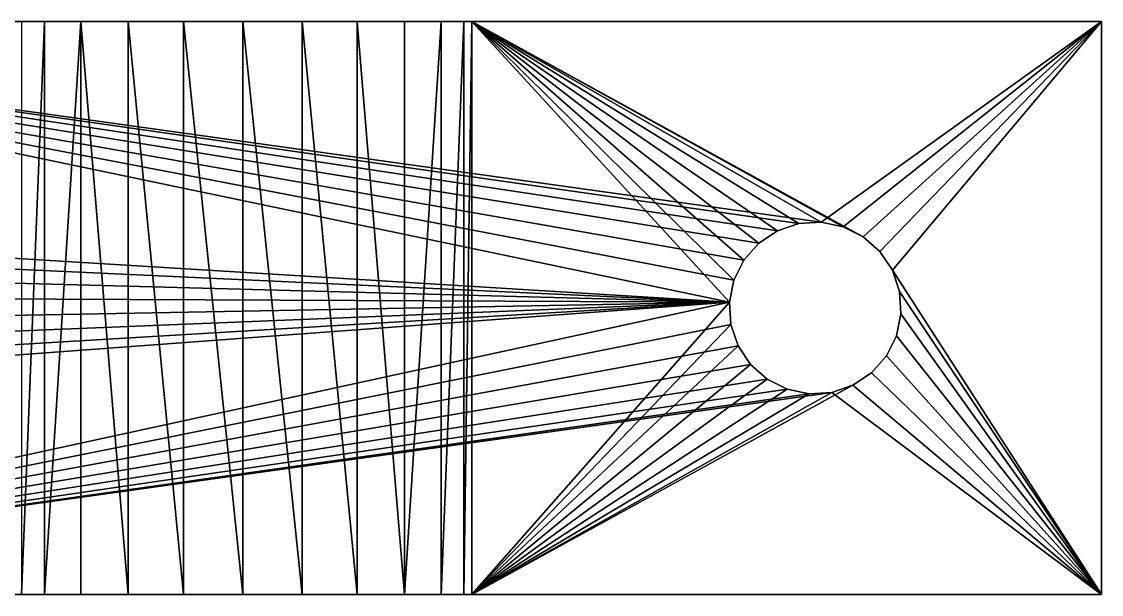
# Model space of a CAD drawing. Header units: metres. Extents: x 0 to 683, y 0 to 667.
# Drawn here: x 191.14 to 210, y 388.77 to 398.77 of the extents above; entities that cross this region are included whole.
import ezdxf

# ---------------------------------------------------------------- set-up
doc = ezdxf.new("R2010")
doc.units = ezdxf.units.M

msp = doc.modelspace()

# ---------------------------------------------------------------- meshes
at = {"layer": 'X Support bottom'}
mesh = msp.add_polyface(dxfattribs=at)
corners = [(180, 398.769, 0), (210, 398.769, -10), (180, 398.769, -10), (193.965, 398.769, -3.864), (195, 398.769, -4), (193, 398.769, -3.464), (192.172, 398.769, -2.828), (191.536, 398.769, -2), (191.136, 398.769, -1.035), (191, 398.769, 0), (196.035, 398.769, -3.864), (210, 398.769, 0), (197, 398.769, -3.464), (197.828, 398.769, -2.828), (198.464, 398.769, -2), (198.864, 398.769, -1.035), (199, 398.769, 0)]
mesh.append_faces([[corners[k] for k in face] for face in [(0, 1, 2), (8, 0, 9), (11, 15, 16)]], dxfattribs={"vtx0": -1})
mesh.append_faces([[corners[k] for k in face] for face in [(3, 0, 5), (5, 0, 6), (6, 0, 7), (7, 0, 8), (1, 10, 11), (10, 1, 4)]], dxfattribs={"vtx0": -1, "vtx1": -1})
mesh.append_faces([[corners[k] for k in face] for face in [(1, 0, 3)]], dxfattribs={"vtx0": -1, "vtx1": -1, "vtx2": -1})
mesh.append_faces([[corners[k] for k in face] for face in [(1, 3, 4), (11, 10, 12), (11, 12, 13), (11, 13, 14), (11, 14, 15)]], dxfattribs={"vtx0": -1, "vtx2": -1})
mesh = msp.add_polyface(dxfattribs=at)
corners = [(210, 388.769, -10), (206.419, 393.282, -10), (206.496, 393.665, -10), (206.244, 392.931, -10), (205.985, 392.637, -10), (205.659, 392.421, -10), (205.288, 392.296, -10), (180, 388.769, -10), (204.897, 392.272, -10), (204.513, 392.35, -10), (204.162, 392.524, -10), (203.869, 392.783, -10), (203.652, 393.11, -10), (203.528, 393.481, -10), (203.504, 393.872, -10), (185.899, 392.568, -10), (186.179, 392.842, -10), (186.379, 393.179, -10), (186.485, 393.556, -10), (186.489, 393.947, -10), (185.558, 392.376, -10), (185.179, 392.279, -10), (184.787, 392.284, -10), (184.41, 392.389, -10), (184.073, 392.589, -10), (183.8, 392.869, -10), (183.608, 393.21, -10), (183.511, 393.59, -10), (210, 398.769, -10), (205.103, 395.265, -10), (180, 398.769, -10), (205.487, 395.187, -10), (205.838, 395.013, -10), (206.131, 394.754, -10), (206.348, 394.427, -10), (206.472, 394.056, -10), (204.712, 395.241, -10), (204.341, 395.116, -10), (204.015, 394.9, -10), (203.756, 394.606, -10), (203.581, 394.255, -10), (185.927, 394.948, -10), (186.2, 394.668, -10), (186.392, 394.327, -10), (185.59, 395.148, -10), (185.213, 395.253, -10), (184.821, 395.258, -10), (184.442, 395.161, -10), (184.101, 394.969, -10), (183.821, 394.695, -10), (183.621, 394.358, -10), (183.515, 393.981, -10)]
mesh.append_faces([[corners[k] for k in face] for face in [(1, 0, 3), (3, 0, 4), (4, 0, 5), (5, 0, 6), (6, 7, 8), (8, 7, 9), (9, 7, 10), (10, 7, 11), (11, 7, 12), (12, 7, 13), (13, 7, 14), (15, 7, 20), (20, 7, 21), (21, 7, 22), (22, 7, 23), (23, 7, 24), (24, 7, 25), (25, 7, 26), (26, 7, 27), (28, 29, 30), (29, 28, 31), (31, 28, 32), (32, 28, 33), (33, 28, 34), (34, 0, 35), (35, 0, 2), (41, 14, 42), (42, 14, 43), (43, 14, 19), (30, 27, 7)]], dxfattribs={"vtx0": -1, "vtx1": -1})
mesh.append_faces([[corners[k] for k in face] for face in [(14, 7, 15), (30, 14, 41)]], dxfattribs={"vtx0": -1, "vtx1": -1, "vtx2": -1})
mesh.append_faces([[corners[k] for k in face] for face in [(0, 1, 2), (6, 0, 7), (14, 15, 16), (14, 16, 17), (14, 17, 18), (14, 18, 19), (34, 28, 0), (30, 29, 36), (30, 36, 37), (30, 37, 38), (30, 38, 39), (30, 39, 40), (30, 40, 14), (30, 41, 44), (30, 44, 45), (30, 45, 46), (30, 46, 47), (30, 47, 48), (30, 48, 49), (30, 49, 50), (30, 50, 51), (30, 51, 27)]], dxfattribs={"vtx0": -1, "vtx2": -1})
mesh = msp.add_polyface(dxfattribs=at)
corners = [(191.136, 388.769, -1.035), (191.536, 398.769, -2), (191.136, 398.769, -1.035), (191.536, 388.769, -2)]
mesh.append_faces([[corners[k] for k in face] for face in [(0, 1, 2), (1, 0, 3)]], dxfattribs={"vtx0": -1})
mesh = msp.add_polyface(dxfattribs=at)
corners = [(191.536, 388.769, -2), (192.172, 398.769, -2.828), (191.536, 398.769, -2), (192.172, 388.769, -2.828)]
mesh.append_faces([[corners[k] for k in face] for face in [(0, 1, 2), (1, 0, 3)]], dxfattribs={"vtx0": -1})
mesh = msp.add_polyface(dxfattribs=at)
corners = [(192.172, 398.769, -2.828), (193, 388.769, -3.464), (193, 398.769, -3.464), (192.172, 388.769, -2.828)]
mesh.append_faces([[corners[k] for k in face] for face in [(0, 1, 2), (1, 0, 3)]], dxfattribs={"vtx0": -1})
mesh = msp.add_polyface(dxfattribs=at)
corners = [(193, 398.769, -3.464), (193.965, 388.769, -3.864), (193.965, 398.769, -3.864), (193, 388.769, -3.464)]
mesh.append_faces([[corners[k] for k in face] for face in [(0, 1, 2), (1, 0, 3)]], dxfattribs={"vtx0": -1})
mesh = msp.add_polyface(dxfattribs=at)
corners = [(193.965, 398.769, -3.864), (195, 388.769, -4), (195, 398.769, -4), (193.965, 388.769, -3.864)]
mesh.append_faces([[corners[k] for k in face] for face in [(0, 1, 2), (1, 0, 3)]], dxfattribs={"vtx0": -1})
mesh = msp.add_polyface(dxfattribs=at)
corners = [(195, 398.769, -4), (196.035, 388.769, -3.864), (196.035, 398.769, -3.864), (195, 388.769, -4)]
mesh.append_faces([[corners[k] for k in face] for face in [(0, 1, 2), (1, 0, 3)]], dxfattribs={"vtx0": -1})
mesh = msp.add_polyface(dxfattribs=at)
corners = [(196.035, 398.769, -3.864), (197, 388.769, -3.464), (197, 398.769, -3.464), (196.035, 388.769, -3.864)]
mesh.append_faces([[corners[k] for k in face] for face in [(0, 1, 2), (1, 0, 3)]], dxfattribs={"vtx0": -1})
mesh = msp.add_polyface(dxfattribs=at)
corners = [(197, 398.769, -3.464), (197.828, 388.769, -2.828), (197.828, 398.769, -2.828), (197, 388.769, -3.464)]
mesh.append_faces([[corners[k] for k in face] for face in [(0, 1, 2), (1, 0, 3)]], dxfattribs={"vtx0": -1})
mesh = msp.add_polyface(dxfattribs=at)
corners = [(197.828, 388.769, -2.828), (198.464, 398.769, -2), (197.828, 398.769, -2.828), (198.464, 388.769, -2)]
mesh.append_faces([[corners[k] for k in face] for face in [(0, 1, 2), (1, 0, 3)]], dxfattribs={"vtx0": -1})
mesh = msp.add_polyface(dxfattribs=at)
corners = [(198.464, 388.769, -2), (198.864, 398.769, -1.035), (198.464, 398.769, -2), (198.864, 388.769, -1.035)]
mesh.append_faces([[corners[k] for k in face] for face in [(0, 1, 2), (1, 0, 3)]], dxfattribs={"vtx0": -1})
mesh = msp.add_polyface(dxfattribs=at)
corners = [(198.864, 388.769, -1.035), (199, 398.769, 0), (198.864, 398.769, -1.035), (199, 388.769, 0)]
mesh.append_faces([[corners[k] for k in face] for face in [(0, 1, 2), (1, 0, 3)]], dxfattribs={"vtx0": -1})
mesh = msp.add_polyface(dxfattribs=at)
corners = [(210, 398.769, 0), (206.348, 394.427, 0), (210, 388.769, 0), (206.131, 394.754, 0), (205.838, 395.013, 0), (199, 398.769, 0), (206.472, 394.056, 0), (206.496, 393.665, 0), (205.487, 395.187, 0), (205.103, 395.265, 0), (204.712, 395.241, 0), (204.341, 395.116, 0), (204.015, 394.9, 0), (203.756, 394.606, 0), (203.581, 394.255, 0), (203.504, 393.872, 0), (205.659, 392.421, 0), (199, 388.769, 0), (205.985, 392.637, 0), (206.244, 392.931, 0), (206.419, 393.282, 0), (205.288, 392.296, 0), (204.897, 392.272, 0), (204.513, 392.35, 0), (204.162, 392.524, 0), (203.869, 392.783, 0), (203.652, 393.11, 0), (203.528, 393.481, 0)]
mesh.append_faces([[corners[k] for k in face] for face in [(0, 1, 2), (1, 0, 3), (3, 0, 4), (4, 5, 8), (8, 5, 9), (9, 5, 10), (10, 5, 11), (11, 5, 12), (12, 5, 13), (13, 5, 14), (14, 5, 15), (2, 16, 17), (16, 2, 18), (18, 2, 19), (19, 2, 20), (20, 2, 7), (17, 15, 5)]], dxfattribs={"vtx0": -1, "vtx1": -1})
mesh.append_faces([[corners[k] for k in face] for face in [(4, 0, 5), (2, 1, 6), (2, 6, 7), (17, 16, 21), (17, 21, 22), (17, 22, 23), (17, 23, 24), (17, 24, 25), (17, 25, 26), (17, 26, 27), (17, 27, 15)]], dxfattribs={"vtx0": -1, "vtx2": -1})
mesh = msp.add_polyface(dxfattribs=at)
corners = [(210, 388.769, 0), (210, 398.769, -10), (210, 398.769, 0), (210, 388.769, -10)]
mesh.append_faces([[corners[k] for k in face] for face in [(0, 1, 2), (1, 0, 3)]], dxfattribs={"vtx0": -1})
mesh = msp.add_polyface(dxfattribs=at)
corners = [(204.712, 395.241, 0), (204.341, 395.116, -10), (204.712, 395.241, -10), (204.341, 395.116, 0)]
mesh.append_faces([[corners[k] for k in face] for face in [(0, 1, 2), (1, 0, 3)]], dxfattribs={"vtx0": -1})
mesh = msp.add_polyface(dxfattribs=at)
corners = [(205.103, 395.265, 0), (204.712, 395.241, -10), (205.103, 395.265, -10), (204.712, 395.241, 0)]
mesh.append_faces([[corners[k] for k in face] for face in [(0, 1, 2), (1, 0, 3)]], dxfattribs={"vtx0": -1})
mesh = msp.add_polyface(dxfattribs=at)
corners = [(205.487, 395.187, 0), (205.103, 395.265, -10), (205.487, 395.187, -10), (205.103, 395.265, 0)]
mesh.append_faces([[corners[k] for k in face] for face in [(0, 1, 2), (1, 0, 3)]], dxfattribs={"vtx0": -1})
mesh = msp.add_polyface(dxfattribs=at)
corners = [(204.341, 395.116, 0), (204.015, 394.9, -10), (204.341, 395.116, -10), (204.015, 394.9, 0)]
mesh.append_faces([[corners[k] for k in face] for face in [(0, 1, 2), (1, 0, 3)]], dxfattribs={"vtx0": -1})
mesh = msp.add_polyface(dxfattribs=at)
corners = [(205.838, 395.013, 0), (205.487, 395.187, -10), (205.838, 395.013, -10), (205.487, 395.187, 0)]
mesh.append_faces([[corners[k] for k in face] for face in [(0, 1, 2), (1, 0, 3)]], dxfattribs={"vtx0": -1})
mesh = msp.add_polyface(dxfattribs=at)
corners = [(206.131, 394.754, 0), (205.838, 395.013, -10), (206.131, 394.754, -10), (205.838, 395.013, 0)]
mesh.append_faces([[corners[k] for k in face] for face in [(0, 1, 2), (1, 0, 3)]], dxfattribs={"vtx0": -1})
mesh = msp.add_polyface(dxfattribs=at)
corners = [(203.756, 394.606, 0), (204.015, 394.9, -10), (204.015, 394.9, 0), (203.756, 394.606, -10)]
mesh.append_faces([[corners[k] for k in face] for face in [(0, 1, 2), (1, 0, 3)]], dxfattribs={"vtx0": -1})
mesh = msp.add_polyface(dxfattribs=at)
corners = [(206.348, 394.427, -10), (206.131, 394.754, 0), (206.131, 394.754, -10), (206.348, 394.427, 0)]
mesh.append_faces([[corners[k] for k in face] for face in [(0, 1, 2), (1, 0, 3)]], dxfattribs={"vtx0": -1})
mesh = msp.add_polyface(dxfattribs=at)
corners = [(203.581, 394.255, 0), (203.756, 394.606, -10), (203.756, 394.606, 0), (203.581, 394.255, -10)]
mesh.append_faces([[corners[k] for k in face] for face in [(0, 1, 2), (1, 0, 3)]], dxfattribs={"vtx0": -1})
mesh = msp.add_polyface(dxfattribs=at)
corners = [(203.504, 393.872, 0), (203.581, 394.255, -10), (203.581, 394.255, 0), (203.504, 393.872, -10)]
mesh.append_faces([[corners[k] for k in face] for face in [(0, 1, 2), (1, 0, 3)]], dxfattribs={"vtx0": -1})
mesh = msp.add_polyface(dxfattribs=at)
corners = [(206.472, 394.056, -10), (206.348, 394.427, 0), (206.348, 394.427, -10), (206.472, 394.056, 0)]
mesh.append_faces([[corners[k] for k in face] for face in [(0, 1, 2), (1, 0, 3)]], dxfattribs={"vtx0": -1})
mesh = msp.add_polyface(dxfattribs=at)
corners = [(206.496, 393.665, -10), (206.472, 394.056, 0), (206.472, 394.056, -10), (206.496, 393.665, 0)]
mesh.append_faces([[corners[k] for k in face] for face in [(0, 1, 2), (1, 0, 3)]], dxfattribs={"vtx0": -1})
mesh = msp.add_polyface(dxfattribs=at)
corners = [(203.528, 393.481, 0), (203.504, 393.872, -10), (203.504, 393.872, 0), (203.528, 393.481, -10)]
mesh.append_faces([[corners[k] for k in face] for face in [(0, 1, 2), (1, 0, 3)]], dxfattribs={"vtx0": -1})
mesh = msp.add_polyface(dxfattribs=at)
corners = [(206.419, 393.282, -10), (206.496, 393.665, 0), (206.496, 393.665, -10), (206.419, 393.282, 0)]
mesh.append_faces([[corners[k] for k in face] for face in [(0, 1, 2), (1, 0, 3)]], dxfattribs={"vtx0": -1})
mesh = msp.add_polyface(dxfattribs=at)
corners = [(203.652, 393.11, 0), (203.528, 393.481, -10), (203.528, 393.481, 0), (203.652, 393.11, -10)]
mesh.append_faces([[corners[k] for k in face] for face in [(0, 1, 2), (1, 0, 3)]], dxfattribs={"vtx0": -1})
mesh = msp.add_polyface(dxfattribs=at)
corners = [(206.244, 392.931, -10), (206.419, 393.282, 0), (206.419, 393.282, -10), (206.244, 392.931, 0)]
mesh.append_faces([[corners[k] for k in face] for face in [(0, 1, 2), (1, 0, 3)]], dxfattribs={"vtx0": -1})
mesh = msp.add_polyface(dxfattribs=at)
corners = [(203.869, 392.783, 0), (203.652, 393.11, -10), (203.652, 393.11, 0), (203.869, 392.783, -10)]
mesh.append_faces([[corners[k] for k in face] for face in [(0, 1, 2), (1, 0, 3)]], dxfattribs={"vtx0": -1})
mesh = msp.add_polyface(dxfattribs=at)
corners = [(205.985, 392.637, -10), (206.244, 392.931, 0), (206.244, 392.931, -10), (205.985, 392.637, 0)]
mesh.append_faces([[corners[k] for k in face] for face in [(0, 1, 2), (1, 0, 3)]], dxfattribs={"vtx0": -1})
mesh = msp.add_polyface(dxfattribs=at)
corners = [(203.869, 392.783, 0), (204.162, 392.524, -10), (203.869, 392.783, -10), (204.162, 392.524, 0)]
mesh.append_faces([[corners[k] for k in face] for face in [(0, 1, 2), (1, 0, 3)]], dxfattribs={"vtx0": -1})
mesh = msp.add_polyface(dxfattribs=at)
corners = [(205.659, 392.421, 0), (205.985, 392.637, -10), (205.659, 392.421, -10), (205.985, 392.637, 0)]
mesh.append_faces([[corners[k] for k in face] for face in [(0, 1, 2), (1, 0, 3)]], dxfattribs={"vtx0": -1})
mesh = msp.add_polyface(dxfattribs=at)
corners = [(204.162, 392.524, 0), (204.513, 392.35, -10), (204.162, 392.524, -10), (204.513, 392.35, 0)]
mesh.append_faces([[corners[k] for k in face] for face in [(0, 1, 2), (1, 0, 3)]], dxfattribs={"vtx0": -1})
mesh = msp.add_polyface(dxfattribs=at)
corners = [(205.288, 392.296, 0), (205.659, 392.421, -10), (205.288, 392.296, -10), (205.659, 392.421, 0)]
mesh.append_faces([[corners[k] for k in face] for face in [(0, 1, 2), (1, 0, 3)]], dxfattribs={"vtx0": -1})
mesh = msp.add_polyface(dxfattribs=at)
corners = [(204.513, 392.35, 0), (204.897, 392.272, -10), (204.513, 392.35, -10), (204.897, 392.272, 0)]
mesh.append_faces([[corners[k] for k in face] for face in [(0, 1, 2), (1, 0, 3)]], dxfattribs={"vtx0": -1})
mesh = msp.add_polyface(dxfattribs=at)
corners = [(204.897, 392.272, 0), (205.288, 392.296, -10), (204.897, 392.272, -10), (205.288, 392.296, 0)]
mesh.append_faces([[corners[k] for k in face] for face in [(0, 1, 2), (1, 0, 3)]], dxfattribs={"vtx0": -1})
mesh = msp.add_polyface(dxfattribs=at)
corners = [(210, 388.769, 0), (180, 388.769, -10), (210, 388.769, -10), (196.035, 388.769, -3.864), (195, 388.769, -4), (197, 388.769, -3.464), (197.828, 388.769, -2.828), (198.464, 388.769, -2), (198.864, 388.769, -1.035), (199, 388.769, 0), (193.965, 388.769, -3.864), (180, 388.769, 0), (193, 388.769, -3.464), (192.172, 388.769, -2.828), (191.536, 388.769, -2), (191.136, 388.769, -1.035), (191, 388.769, 0)]
mesh.append_faces([[corners[k] for k in face] for face in [(0, 1, 2), (8, 0, 9), (11, 15, 16)]], dxfattribs={"vtx0": -1})
mesh.append_faces([[corners[k] for k in face] for face in [(3, 0, 5), (5, 0, 6), (6, 0, 7), (7, 0, 8), (1, 10, 11), (10, 1, 4)]], dxfattribs={"vtx0": -1, "vtx1": -1})
mesh.append_faces([[corners[k] for k in face] for face in [(1, 0, 3)]], dxfattribs={"vtx0": -1, "vtx1": -1, "vtx2": -1})
mesh.append_faces([[corners[k] for k in face] for face in [(1, 3, 4), (11, 10, 12), (11, 12, 13), (11, 13, 14), (11, 14, 15)]], dxfattribs={"vtx0": -1, "vtx2": -1})

doc.saveas('drawing.dxf')
